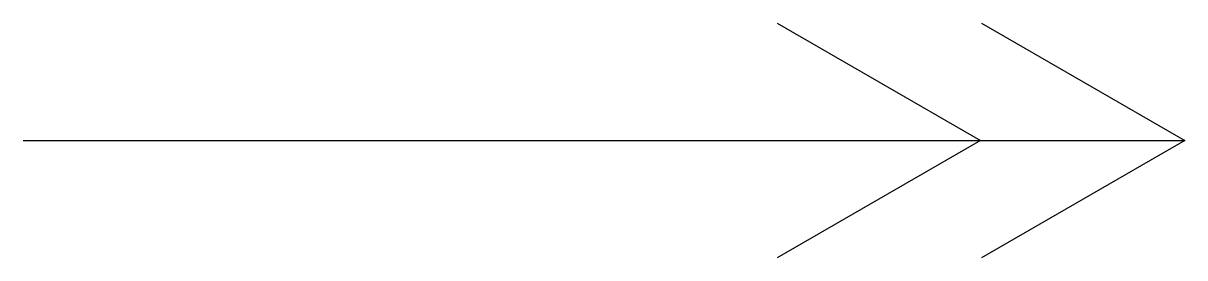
# Model space of a CAD drawing. Extents: x 0.5 to 4, y -0.35 to 0.35.
import ezdxf

# ---------------------------------------------------------------- set-up
doc = ezdxf.new("R2010")
doc.units = 0
doc.layers.get('0').update_dxf_attribs({"linetype": 'CONTINUOUS'})

msp = doc.modelspace()

# ---------------------------------------------------------------- linework, layer by layer
at = {"color": 0, "linetype": 'CONTINUOUS'}
msp.add_line((0.5, 0), (4, 0), dxfattribs=at)
at = {"color": 0, "linetype": 'CONTINUOUS', "flags": 128}
for points in [[(2.7718, 0.3535), (3.3842, 0), (2.7718, -0.3535)], [(3.3877, 0.3535), (4, 0), (3.3877, -0.3535)]]:
    msp.add_lwpolyline(points, dxfattribs=at)

doc.saveas('drawing.dxf')
